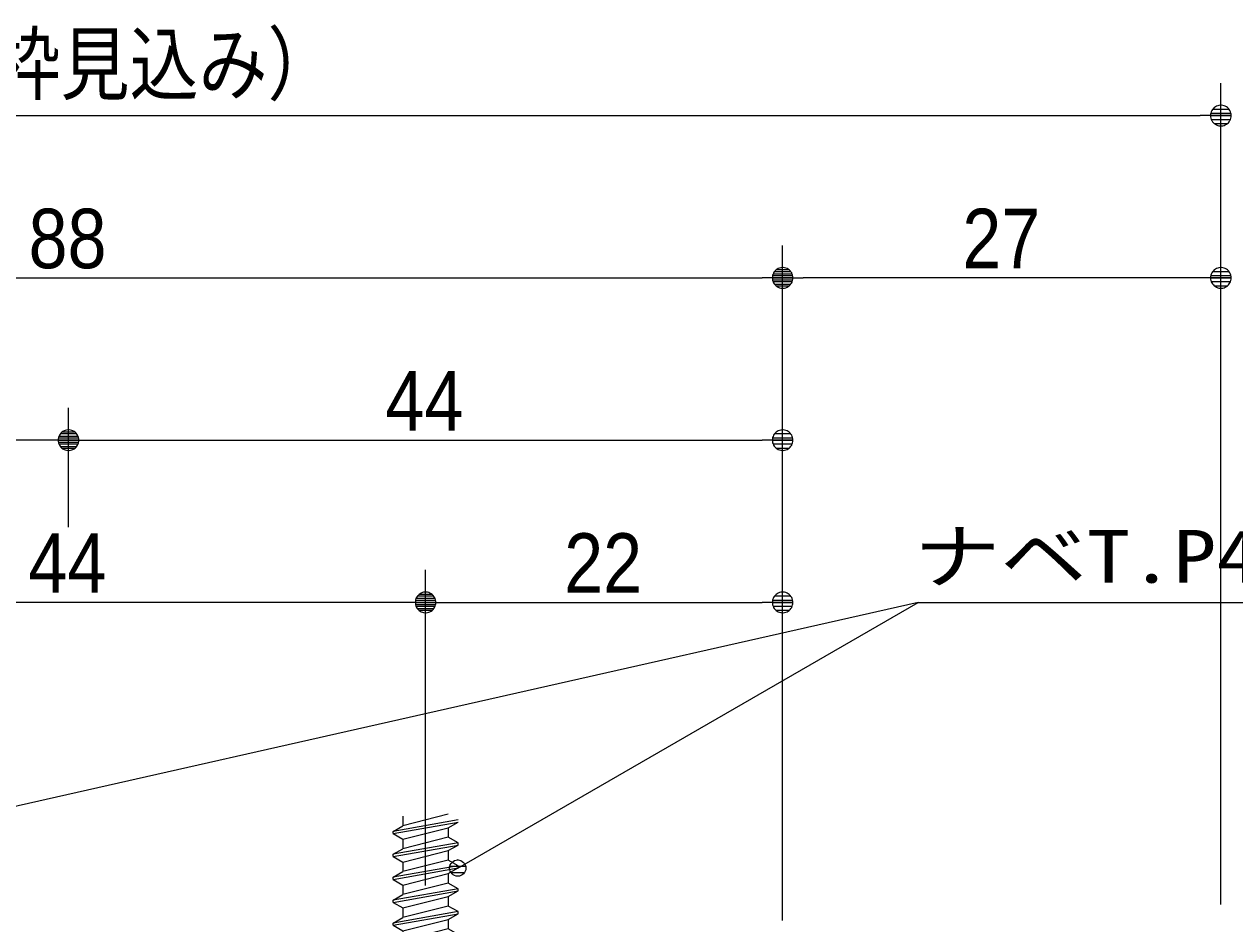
# Model space of a CAD drawing. Units: millimetres, scale not verified, with parts at other scales. Extents: x -6062 to 6062, y -3045 to 3045.
# Drawn here: x 653 to 1399, y 1048 to 1603 of the extents above; entities that cross this region are included whole.
import ezdxf
from ezdxf.enums import TextEntityAlignment as Align

# ---------------------------------------------------------------- set-up
doc = ezdxf.new("R2010")
doc.units = ezdxf.units.MM
doc.header["$LTSCALE"] = 20
for name, color, linetype, lineweight in [('0-1_0', 7, 'Continuous', 9), ('0-2_2寸法-1', 7, 'Continuous', 9), ('0-3_2寸法-3', 7, 'Continuous', 9), ('0-4_3一般', 7, 'Continuous', 9)]:
    doc.layers.add(name, color=color, linetype=linetype, lineweight=lineweight)
doc.styles.add('ＭＳ ゴシック', font='')
doc.styles.add('ＭＳ Ｐゴシック', font='')
doc.styles.get('ＭＳ ゴシック').set_extended_font_data('MS Gothic')
doc.styles.get('ＭＳ Ｐゴシック').set_extended_font_data('MS PGothic')

# ---------------------------------------------------------------- blocks, each defined once
blk = doc.blocks.new('_Dot')
at = {"layer": '0-1_0'}
for p, q in [((-10, 0), (-20, 0)), ((9.78, 2), (-9.78, 2)), ((7.99, 6), (-7.99, 6)), ((9.16, -3.98), (-9.16, -3.98)), ((6, -7.98), (-6, -7.98))]:
    blk.add_line(p, q, dxfattribs=at)
for points in [[(10, 0), (9.92, 1.25), (9.69, 2.49), (9.3, 3.68), (8.76, 4.82), (8.09, 5.88), (7.29, 6.85), (6.37, 7.71), (5.36, 8.44), (4.26, 9.05), (3.09, 9.51), (1.87, 9.82), (0.63, 9.98), (-0.63, 9.98), (-1.87, 9.82), (-3.09, 9.51), (-4.26, 9.05), (-5.36, 8.44), (-6.37, 7.71), (-7.29, 6.85), (-8.09, 5.88), (-8.76, 4.82), (-9.3, 3.68), (-9.69, 2.49), (-9.92, 1.25), (-10, 0), (0, 0)], [(-10, 0), (-9.92, -1.25), (-9.69, -2.49), (-9.3, -3.68), (-8.76, -4.82), (-8.09, -5.88), (-7.29, -6.85), (-6.37, -7.71), (-5.36, -8.44), (-4.26, -9.05), (-3.09, -9.51), (-1.87, -9.82), (-0.63, -9.98), (0.63, -9.98), (1.87, -9.82), (3.09, -9.51), (4.26, -9.05), (5.36, -8.44), (6.37, -7.71), (7.29, -6.85), (8.09, -5.88), (8.76, -4.82), (9.3, -3.68), (9.69, -2.49), (9.92, -1.25), (10, 0), (0, 0)]]:
    blk.add_lwpolyline(points, close=True, dxfattribs=at)
blk = doc.blocks.new('グループ-51')
at = {"layer": '0-4_3一般'}
for p, q in [((54043.7, 22315.5), (53483.7, 22174.2)), ((53483.7, 22291.6), (53483.7, 22174.2)), ((53363.7, 22078.2), (54163.7, 22219.6)), ((53363.7, 22078.2), (53363.7, 22104.9)), ((54043.7, 22150.3), (54163.7, 22219.6)), ((54043.7, 22150.3), (54043.7, 22032.9)), ((54163.7, 21963.6), (53363.7, 21822.2)), ((53483.7, 22009), (53483.7, 21891.5)), ((54043.7, 21867.6), (54163.7, 21936.9)), ((53363.7, 21822.2), (53483.7, 21891.5)), ((53363.7, 21795.6), (53363.7, 21822.2)), ((53363.7, 21795.6), (53483.7, 21726.3)), ((53483.7, 21726.3), (54043.7, 21867.6)), ((54043.7, 21867.6), (54043.7, 21750.2)), ((53363.7, 21512.9), (54163.7, 21654.2)), ((54043.7, 21750.2), (53483.7, 21608.9)), ((53483.7, 21726.3), (53483.7, 21608.9)), ((54163.7, 21680.9), (54043.7, 21750.2)), ((54043.7, 21585), (54163.7, 21654.2)), ((54163.7, 21654.2), (54163.7, 21680.9)), ((53363.7, 21512.9), (53363.7, 21539.6)), ((54043.7, 21585), (54043.7, 21467.5)), ((54163.7, 21398.2), (53363.7, 21256.9)), ((53483.7, 21443.6), (53483.7, 21326.2)), ((54043.7, 21302.3), (54163.7, 21371.6)), ((53363.7, 21256.9), (53483.7, 21326.2)), ((53363.7, 21230.2), (53363.7, 21256.9)), ((53363.7, 21230.2), (53483.7, 21161)), ((53483.7, 21161), (54043.7, 21302.3)), ((54043.7, 21184.9), (53483.7, 21043.5)), ((54043.7, 21302.3), (54043.7, 21184.9)), ((54163.7, 21115.6), (54043.7, 21184.9)), ((53363.7, 20947.6), (54163.7, 21088.9)), ((53483.7, 21161), (53483.7, 21043.5)), ((54043.7, 21019.6), (54163.7, 21088.9)), ((54163.7, 21088.9), (54163.7, 21115.6)), ((53363.7, 20947.6), (53363.7, 20974.2)), ((54043.7, 21019.6), (54043.7, 20902.2)), ((54163.7, 20832.9), (53363.7, 20691.6)), ((53363.7, 20691.6), (53483.7, 20760.9)), ((53483.7, 20878.3), (53483.7, 20760.9)), ((53483.7, 20595.6), (54043.7, 20737)), ((54043.7, 20737), (54163.7, 20806.2)), ((54043.7, 20737), (54043.7, 20604.9)), ((53363.7, 20664.9), (53363.7, 20691.6)), ((53363.7, 20664.9), (53483.3, 20595.9)), ((53483.3, 20595.9), (53483.7, 20595.6)), ((53383.7, 20504.9), (54143.7, 20504.9)), ((54143.7, 20504.9), (54463.7, 20504.9)), ((54463.7, 20504.9), (54463.7, 20360.4)), ((53763.7, 19984.9), (53763.7, 19888.3))]:
    blk.add_line(p, q, dxfattribs=at)
for points in [[(54163.7, 22246.2), (53363.7, 22104.9), (53483.7, 22174.2)], [(53363.7, 22078.2), (53483.7, 22009), (54043.7, 22150.3)], [(53363.7, 21795.6), (54163.7, 21936.9), (54163.7, 21963.6)], [(54163.7, 21963.6), (54043.7, 22032.9), (53483.7, 21891.5)], [(54163.7, 21680.9), (53363.7, 21539.6), (53483.7, 21608.9)], [(53363.7, 21512.9), (53483.7, 21443.6), (54043.7, 21585)], [(53363.7, 21230.2), (54163.7, 21371.6), (54163.7, 21398.2)], [(54163.7, 21398.2), (54043.7, 21467.5), (53483.7, 21326.2)], [(54163.7, 21115.6), (53363.7, 20974.2), (53483.7, 21043.5)], [(53363.7, 20947.6), (53483.7, 20878.3), (54043.7, 21019.6)], [(54163.7, 20832.9), (54043.7, 20902.2), (53483.7, 20760.9)], [(53363.7, 20664.9), (54163.7, 20806.2), (54163.7, 20832.9)], [(53063.7, 20360.4), (53063.7, 20504.9), (53383.7, 20504.9)]]:
    blk.add_lwpolyline(points, dxfattribs=at)
for centre, radius, start, end in [((53383.7, 20604.9), 100, 312.40515, 354.8103), ((54143.7, 20604.9), 100, 180, 225), ((53383.7, 20604.9), 100, 270, 312.40515), ((54143.7, 20604.9), 100, 225, 270), ((53263.7, 20360.4), 200, 180, 205.65891), ((54263.7, 20360.4), 200, 334.34109, 0), ((53263.7, 20360.4), 200, 205.65891, 231.31781), ((53763.7, 20984.9), 1000, 231.31781, 250.65891), ((53763.7, 20984.9), 1000, 289.34109, 308.68219), ((54263.7, 20360.4), 200, 308.68219, 334.34109), ((53763.7, 20984.9), 1000, 250.65891, 270), ((53763.7, 20984.9), 1000, 270, 289.34109)]:
    blk.add_arc(centre, radius, start, end, dxfattribs=at)
blk = doc.blocks.new('グループ-69')
at = {"layer": '0-4_3一般'}
blk.add_blockref('グループ-51', (0, 0), dxfattribs=at)
blk = doc.blocks.new('グループ-70')
at = {"layer": '0-4_3一般'}
blk.add_blockref('グループ-69', (0, 0), dxfattribs=at)

msp = doc.modelspace()

# ---------------------------------------------------------------- linework, layer by layer
at = {"layer": '0-2_2寸法-1'}
for p, q in [((1390.68, 1466.34), (1390.68, 1566.34)), ((-16.6, 1546.34), (1377.97, 1546.34)), ((1120.68, 1366.34), (1120.68, 1466.34)), ((1120.68, 1366.34), (1120.68, 1466.34)), ((1390.68, 1060.25), (1390.68, 1466.34)), ((253.4, 1446.34), (1107.97, 1446.34)), ((1377.97, 1446.34), (1133.4, 1446.34)), ((680.68, 1292.79), (680.68, 1366.34)), ((680.68, 1292.79), (680.68, 1366.34)), ((1120.68, 1266.34), (1120.68, 1366.34)), ((667.97, 1346.34), (253.4, 1346.34)), ((693.4, 1346.34), (1107.97, 1346.34)), ((900.68, 1071.91), (900.68, 1266.34)), ((900.68, 1071.91), (900.68, 1266.34)), ((1120.68, 1050.25), (1120.68, 1266.34)), ((887.97, 1246.34), (473.4, 1246.34)), ((913.4, 1246.34), (1107.97, 1246.34))]:
    msp.add_line(p, q, dxfattribs=at)
at = {"layer": '0-3_2寸法-3'}
for p, q in [((1204.1, 1246.34), (480.68, 1082.71)), ((925.42, 1083.61), (915.63, 1083.61)), ((920.7, 1087.61), (920.35, 1087.61)), ((920.7, 1087.61), (920.35, 1087.61)), ((924.52, 1079.61), (916.53, 1079.61))]:
    msp.add_line(p, q, dxfattribs=at)
msp.add_lwpolyline([(920.52, 1082.62), (1204.1, 1246.34), (1490.4, 1246.34)], dxfattribs=at)
msp.add_circle((920.52, 1082.62), 5.01, dxfattribs=at)
msp.add_circle((920.52, 1082.62), 5.01, dxfattribs=at)

# ---------------------------------------------------------------- block references
at = {"layer": '0-2_2寸法-1', "xscale": 0.6356201, "yscale": 0.6356201}
for p in [(1390.68, 1546.34), (1120.68, 1446.34), (1390.68, 1446.34), (680.68, 1346.34), (1120.68, 1346.34), (900.68, 1246.34), (1120.68, 1246.34)]:
    msp.add_blockref('_Dot', p, dxfattribs=at)
at = {"layer": '0-2_2寸法-1', "xscale": 0.6356201, "yscale": 0.6356201, "rotation": 180}
for p in [(1120.68, 1446.34), (680.68, 1346.34), (900.68, 1246.34)]:
    msp.add_blockref('_Dot', p, dxfattribs=at)
at = {"layer": '0-4_3一般', "xscale": 0.05, "yscale": 0.05}
msp.add_blockref('グループ-70', (-1787.5, 0), dxfattribs=at)

# ---------------------------------------------------------------- texts
at = {"layer": '0-2_2寸法-1', "style": 'ＭＳ Ｐゴシック'}
for s, width, p in [('142（枠見込み）', 0.85, (522.77, 1548.87)), ('88', 0.9, (656.09, 1441.29)), ('27', 0.9, (1231.38, 1441.29)), ('44', 0.9, (875.99, 1341.29)), ('44', 0.9, (655.99, 1241.29)), ('22', 0.9, (986.09, 1241.29))]:
    msp.add_text(s, height=36.66, dxfattribs=dict(at, width=width)).set_placement(p, align=Align.BOTTOM_LEFT)
at = {"layer": '0-3_2寸法-3', "style": 'ＭＳ ゴシック', "width": 1.2}
msp.add_text('ナベT.P4×35', height=32.55, dxfattribs=at).set_placement((1201.6, 1248.74), align=Align.BOTTOM_LEFT)

doc.saveas('drawing.dxf')
